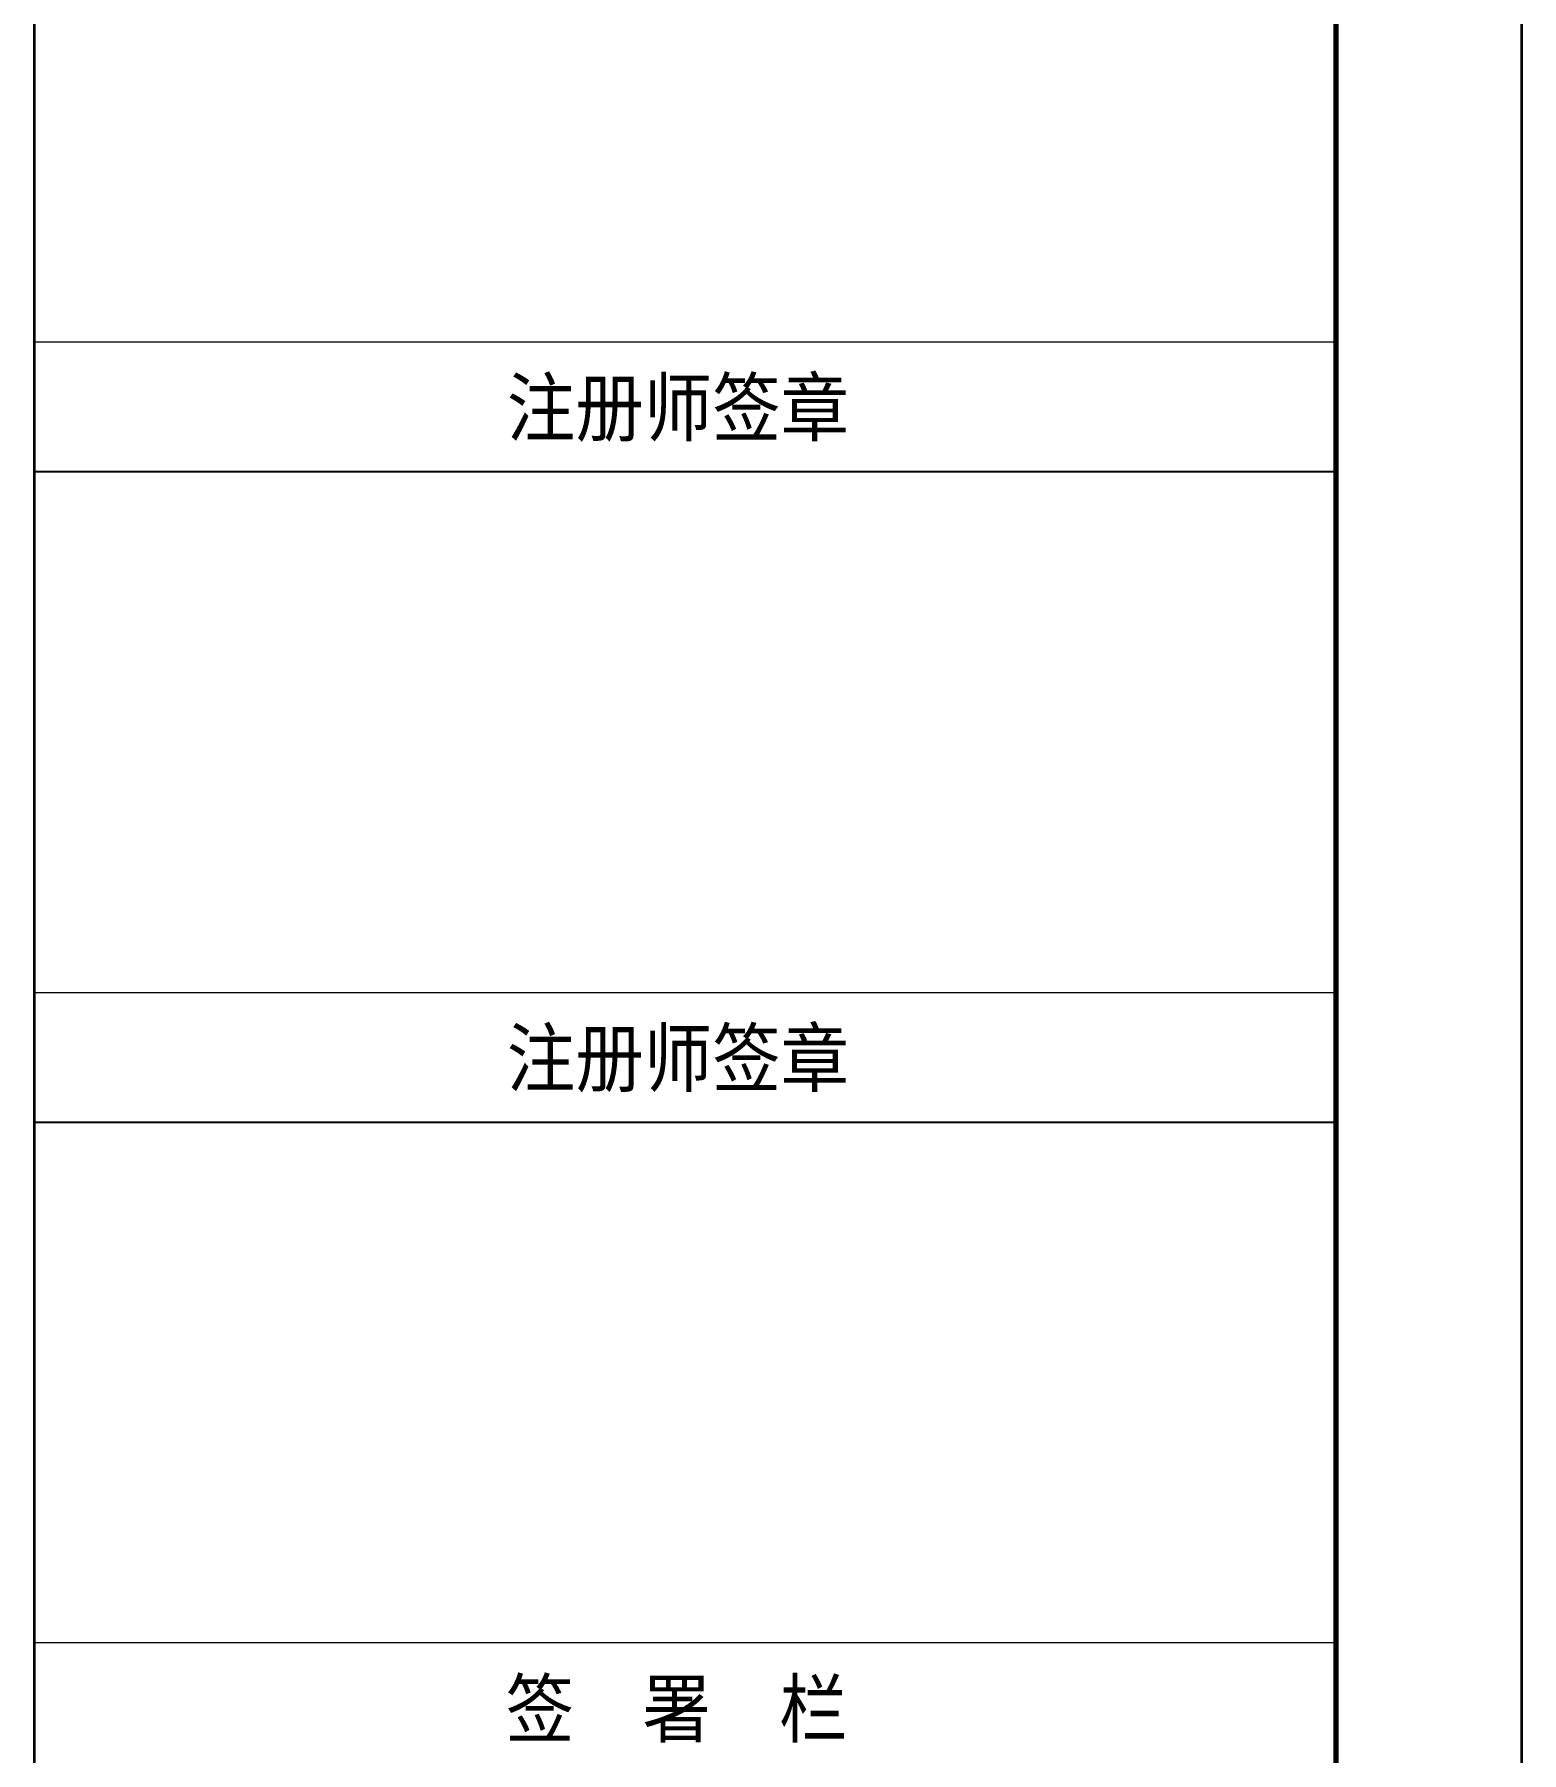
# Model space of a CAD drawing. Header units: millimetres. Extents: x 0 to 16820, y -11520 to 11880.
# Drawn here: x 13260 to 14860, y -6818 to -4969 of the extents above; entities that cross this region are included whole.
import ezdxf
from ezdxf.enums import TextEntityAlignment as Align

# ---------------------------------------------------------------- set-up
doc = ezdxf.new("R2010")
doc.units = ezdxf.units.MM
doc.header["$LTSCALE"] = 1000
doc.layers.add('图框层', color=7, linetype='Continuous')
doc.styles.add('MtXpl_', font='')
doc.styles.add('宋体', font='', dxfattribs={"width": 0.8})
doc.styles.get('MtXpl_').set_extended_font_data('SimSun')
doc.styles.get('宋体').set_extended_font_data('SimSun')

# ---------------------------------------------------------------- blocks, each defined once
blk = doc.blocks.new('*U23')
at = {"layer": '图框层', "color": 4, "lineweight": 35}
blk.add_line((743, 420), (743, 0), dxfattribs=at)
at = {"layer": '图框层', "lineweight": 35}
blk.add_line((663, 10), (663, 410), dxfattribs=at)
at = {"layer": '图框层', "color": 0, "linetype": 'Continuous', "lineweight": 0}
blk.add_line((733, 410), (733, 10), dxfattribs=at)
at = {"layer": '图框层', "lineweight": 70}
blk.add_line((733, 410), (733, 10), dxfattribs=at)
at = {"layer": '图框层'}
blk.add_line((733, 290), (733, 410), dxfattribs=at)
at = {"layer": '图框层', "color": 7, "lineweight": 0}
for p, q in [((663, 311), (733, 311)), ((663, 276), (733, 276))]:
    blk.add_line(p, q, dxfattribs=at)
at = {"layer": '图框层', "color": 7}
for p, q in [((733, 304), (663, 304)), ((733, 269), (663, 269))]:
    blk.add_line(p, q, dxfattribs=at)
at = {"layer": '图框层', "lineweight": 0}
blk.add_line((733, 241), (663, 241), dxfattribs=at)
at = {"layer": '图框层', "color": 7, "style": 'MtXpl_', "width": 0.9}
for p in [(688.414, 305.966), (688.414, 270.966)]:
    blk.add_text('注册师签章', height=3, dxfattribs=at).set_placement(p)
at = {"layer": '图框层', "style": 'MtXpl_', "width": 0.9}
blk.add_text('签  署  栏', height=3, dxfattribs=at).set_placement((688.346, 235.958))
at = {"layer": '图框层', "style": '宋体', "width": 0.8}
blk.add_attdef('合作设计单位', text='', height=3, dxfattribs=at).set_placement((698, 354), align=Align.MIDDLE_CENTER)
at = {"layer": '图框层', "style": '宋体'}
for tag, p in [('制图人', (695.5, 230.5)), ('设计人', (695.5, 223.5)), ('专业负责人', (695.5, 216.5)), ('设计主持人', (695.5, 209.5)), ('项目经理', (695.5, 202.5)), ('校对', (695.5, 195.5)), ('审核', (695.5, 188.5)), ('审定', (695.5, 181.5)), ('版号1', (671.507, 97.5)), ('版号1日期', (688.507, 97.5)), ('版号1内容', (706.507, 97.5)), ('版号1修改人', (723.507, 97.5)), ('版号2', (671.507, 90.5)), ('版号2日期', (688.507, 90.5)), ('版号2内容', (706.507, 90.5)), ('版号2修改人', (723.507, 90.5)), ('版号3', (671.507, 83.5)), ('版号3日期', (688.507, 83.5)), ('版号3内容', (706.507, 83.5)), ('版号3修改人', (723.507, 83.5)), ('工程名称', (706.5, 73)), ('子项名称', (706.626, 58.967)), ('设计号', (689, 48.5)), ('专业', (724, 48.5)), ('图名', (706.626, 37.903)), ('图号', (706.626, 23.953)), ('阶段', (689, 13.5)), ('日期', (724, 13.5))]:
    blk.add_attdef(tag, text='', height=2.5, dxfattribs=at).set_placement(p, align=Align.MIDDLE_CENTER)

msp = doc.modelspace()

# ---------------------------------------------------------------- block references
at = {"xscale": 20, "yscale": 20, "zscale": 20}
msp.add_blockref('*U23', (0.03683, -11520.00255), dxfattribs=at)

doc.saveas('drawing.dxf')
